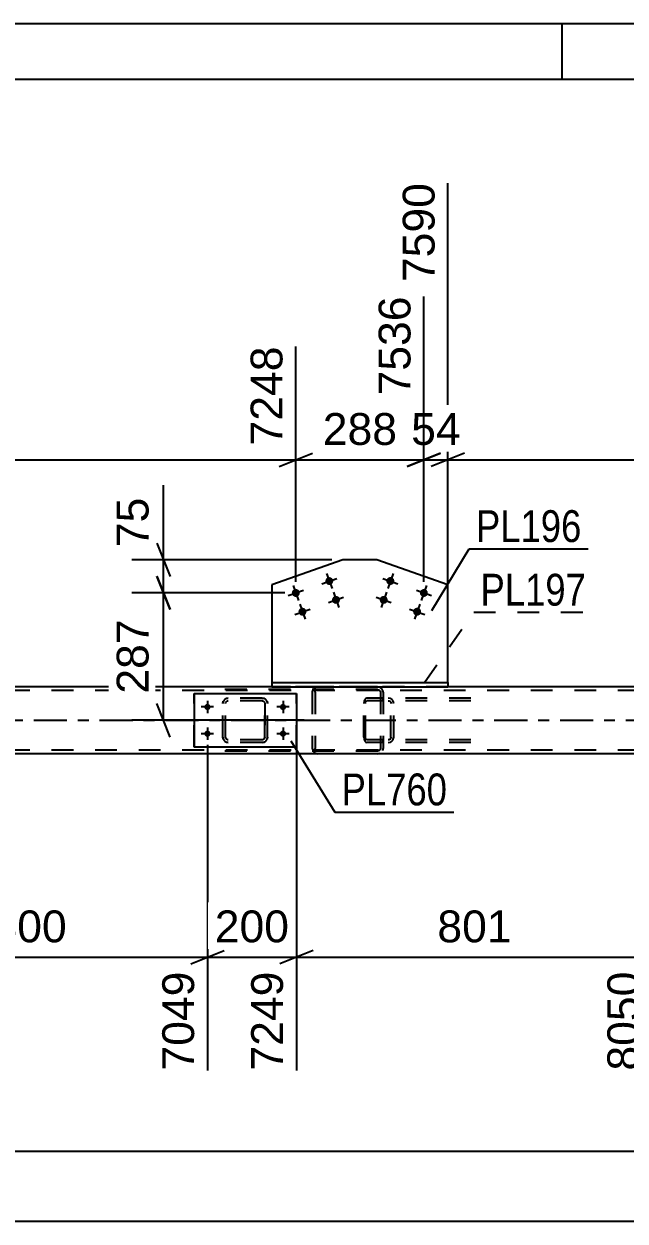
# Model space of a CAD drawing. Header units: millimetres. Extents: x -136 to 705, y -401 to 193.
# Drawn here: x 236.8 to 290.9, y 85.5 to 193.2 of the extents above; entities that cross this region are included whole.
import ezdxf

# ---------------------------------------------------------------- set-up
doc = ezdxf.new("R2010")
doc.units = ezdxf.units.MM
doc.linetypes.add('DXK_LINE_DOT2', pattern=[3.9198, 1.9599, -1.9599])
doc.linetypes.add('DXK_LINE_DOT3', pattern=[5.9187, 2.979, -0.9799, 0.9799, -0.9799])
doc.styles.add('Arial', font='ARIAL.TTF', dxfattribs={"height": 0.2})
doc.styles.add('Arial Narrow', font='ARIALN.TTF', dxfattribs={"height": 0.2})

# ---------------------------------------------------------------- blocks, each defined once
blk = doc.blocks.new('Unknown-318464307-1115')
at = {"color": 5, "linetype": 'Continuous'}
for p, q in [((705.2, 193.21), (-135.8, 193.21)), ((285.2, 188.21), (285.2, 193.21)), ((700.2, 188.21), (-130.8, 188.21))]:
    blk.add_line(p, q, dxfattribs=at)
blk = doc.blocks.new('Part-318464307-5418 - 5264')
at = {"color": 7, "linetype": 'DXK_LINE_DOT2'}
for p, q in [((268.58, 133.56), (254.68, 133.56)), ((263.22, 133.56), (263.02, 133.53)), ((268.78, 133.53), (268.58, 133.56)), ((268.58, 133.32), (254.68, 133.32)), ((262.74, 133.24), (262.71, 133.08)), ((262.71, 133.08), (262.71, 128.04)), ((262.75, 133.27), (262.74, 133.24)), ((262.96, 133.08), (262.98, 133.18)), ((262.96, 133.08), (262.96, 128.04)), ((262.98, 133.18), (263.04, 133.25)), ((263.04, 133.25), (263.12, 133.31)), ((263.12, 133.31), (263.22, 133.32)), ((268.58, 133.32), (268.68, 133.31)), ((268.68, 133.31), (268.76, 133.25)), ((268.76, 133.25), (268.82, 133.18)), ((268.82, 133.18), (268.84, 133.08)), ((268.84, 133.08), (268.84, 128.04)), ((269.06, 133.24), (269.05, 133.27)), ((269.09, 133.08), (269.06, 133.24)), ((269.09, 133.08), (269.09, 128.04)), ((268.58, 127.8), (254.68, 127.8)), ((268.58, 127.56), (254.68, 127.56)), ((262.71, 128.04), (262.73, 127.96)), ((262.73, 127.96), (262.75, 127.86)), ((262.98, 127.95), (262.96, 128.04)), ((263.04, 127.87), (262.98, 127.95)), ((263.02, 127.6), (263.22, 127.56)), ((263.12, 127.82), (263.04, 127.87)), ((263.22, 127.8), (263.12, 127.82)), ((268.68, 127.82), (268.58, 127.8)), ((268.58, 127.56), (268.78, 127.6)), ((268.76, 127.87), (268.68, 127.82)), ((268.82, 127.95), (268.76, 127.87)), ((268.84, 128.04), (268.82, 127.95)), ((269.05, 127.86), (269.08, 127.96)), ((269.08, 127.96), (269.09, 128.04))]:
    blk.add_line(p, q, dxfattribs=at)
for centre, start, end in [((263.2, 133.06), 110.7583, 155.68), ((268.6, 133.06), 24.32, 69.2417), ((263.2, 128.06), 204.32, 249.2417)]:
    blk.add_arc(centre, 0.496, start, end, dxfattribs=at)
blk = doc.blocks.new('Part-318464307-5318 - 5264')
at = {"color": 2, "linetype": 'Continuous'}
for p, q in [((265.47, 145.01), (259.06, 142.74)), ((268.51, 145.01), (265.47, 145.01)), ((274.92, 142.74), (268.51, 145.01)), ((259.06, 142.74), (259.06, 133.96)), ((274.92, 133.96), (274.92, 142.74))]:
    blk.add_line(p, q, dxfattribs=at)
at = {"color": 7, "linetype": 'DXK_LINE_DOT2'}
blk.add_line((259.06, 133.96), (274.92, 133.96), dxfattribs=at)
blk = doc.blocks.new('Part-318464307-5323 - 5264')
at = {"color": 2, "linetype": 'Continuous'}
for p, q in [((259.06, 133.96), (259.06, 133.56)), ((259.06, 133.96), (274.92, 133.96)), ((259.06, 133.56), (274.92, 133.56)), ((274.92, 133.96), (274.92, 133.56))]:
    blk.add_line(p, q, dxfattribs=at)
blk = doc.blocks.new('Part-318464307-5486 - 5264')
at = {"color": 7, "linetype": 'DXK_LINE_DOT2'}
for p, q in [((267.52, 132.53), (267.44, 132.42)), ((267.63, 132.56), (267.52, 132.53)), ((276.98, 132.56), (267.63, 132.56)), ((269.09, 132.32), (269.09, 132.56)), ((269.73, 132.53), (269.54, 132.56)), ((267.38, 132.27), (267.36, 132.08)), ((267.36, 129.04), (267.36, 132.08)), ((267.44, 132.42), (267.38, 132.27)), ((267.49, 132.08), (267.5, 132.18)), ((267.49, 129.04), (267.49, 132.08)), ((267.5, 132.18), (267.53, 132.25)), ((267.53, 132.25), (267.58, 132.31)), ((267.58, 132.31), (267.63, 132.32)), ((276.98, 132.32), (267.63, 132.32)), ((269.54, 132.32), (269.64, 132.31)), ((269.64, 132.31), (269.72, 132.25)), ((269.72, 132.25), (269.77, 132.18)), ((269.77, 132.18), (269.79, 132.08)), ((269.79, 129.04), (269.79, 132.08)), ((270.04, 132.08), (270, 132.27)), ((270.04, 129.04), (270.04, 132.08)), ((267.36, 129.04), (267.38, 128.86)), ((267.38, 128.86), (267.44, 128.7)), ((267.44, 128.7), (267.52, 128.6)), ((267.5, 128.95), (267.49, 129.04)), ((267.53, 128.87), (267.5, 128.95)), ((267.52, 128.6), (267.63, 128.56)), ((267.58, 128.82), (267.53, 128.87)), ((267.63, 128.8), (267.58, 128.82)), ((276.98, 128.8), (267.63, 128.8)), ((276.98, 128.56), (267.63, 128.56)), ((269.09, 128.56), (269.09, 128.8)), ((269.64, 128.82), (269.54, 128.8)), ((269.54, 128.56), (269.73, 128.6)), ((269.72, 128.87), (269.64, 128.82)), ((269.77, 128.95), (269.72, 128.87)), ((269.79, 129.04), (269.77, 128.95)), ((270, 128.86), (270.04, 129.04))]:
    blk.add_line(p, q, dxfattribs=at)
for centre, start, end in [((269.55, 132.07), 23.8964, 68.8499), ((269.55, 129.06), 291.1501, 336.1036)]:
    blk.add_arc(centre, 0.492, start, end, dxfattribs=at)
blk = doc.blocks.new('Bolt-318464307-5377 - 5264')
at = {"linetype": 'Continuous'}
for points in [[(264.58, 143.21, -1), (263.91, 142.97, -1)], [(261.57, 142.14, -1), (260.89, 141.9, -1)], [(265.19, 141.52, -1), (264.51, 141.28, -1)], [(262.17, 140.45, -1), (261.49, 140.21, -1)]]:
    blk.add_hatch(color=1, dxfattribs=at).paths.add_polyline_path(points)
at = {"color": 1, "linetype": 'Continuous'}
for p, q in [((263.57, 142.85), (264.92, 143.33)), ((264, 143.77), (264.49, 142.41)), ((260.55, 141.78), (261.91, 142.26)), ((260.99, 142.7), (261.47, 141.35)), ((264.17, 141.16), (265.53, 141.64)), ((264.61, 142.08), (265.09, 140.72)), ((261.15, 140.09), (262.51, 140.57)), ((261.59, 141.01), (262.07, 139.65))]:
    blk.add_line(p, q, dxfattribs=at)
blk = doc.blocks.new('Bolt-318464307-5379 - 5264')
at = {"linetype": 'Continuous'}
for points in [[(270.08, 142.97, -1), (269.4, 143.21, -1)], [(273.09, 141.9, -1), (272.42, 142.14, -1)], [(269.48, 141.28, -1), (268.8, 141.52, -1)], [(272.49, 140.21, -1), (271.81, 140.45, -1)]]:
    blk.add_hatch(color=1, dxfattribs=at).paths.add_polyline_path(points)
at = {"color": 1, "linetype": 'Continuous'}
for p, q in [((269.06, 143.33), (270.42, 142.85)), ((269.98, 143.77), (269.5, 142.41)), ((272.08, 142.26), (273.43, 141.78)), ((273, 142.7), (272.51, 141.35)), ((268.46, 141.64), (269.82, 141.16)), ((269.38, 142.08), (268.9, 140.72)), ((271.47, 140.57), (272.83, 140.09)), ((272.39, 141.01), (271.91, 139.65))]:
    blk.add_line(p, q, dxfattribs=at)
blk = doc.blocks.new('Part-318464307-5444 - 5264')
at = {"color": 2, "linetype": 'Continuous'}
for p, q in [((259.06, 133.56), (189.78, 133.56)), ((344.2, 133.56), (274.92, 133.56)), ((629.28, 127.56), (-24.68, 127.56))]:
    blk.add_line(p, q, dxfattribs=at)
at = {"color": 7, "linetype": 'DXK_LINE_DOT2'}
for p, q in [((274.92, 133.56), (259.06, 133.56)), ((629.28, 133.24), (-28.68, 133.24)), ((629.28, 127.88), (-28.68, 127.88))]:
    blk.add_line(p, q, dxfattribs=at)
at = {"color": 7, "linetype": 'DXK_LINE_DOT3'}
blk.add_line((-28.68, 130.56), (629.28, 130.56), dxfattribs=at)
blk = doc.blocks.new('Bolt-318464307-5591 - 5264')
at = {"linetype": 'Continuous'}
for points in [[(253.28, 131.48, -1), (253.28, 132.04, -1)], [(260.08, 131.48, -1), (260.08, 132.04, -1)], [(253.28, 129.08, -1), (253.28, 129.64, -1)], [(260.08, 129.08, -1), (260.08, 129.64, -1)]]:
    blk.add_hatch(color=1, dxfattribs=at).paths.add_polyline_path(points)
at = {"color": 1, "linetype": 'Continuous'}
for p, q in [((253.84, 131.76), (252.72, 131.76)), ((253.28, 132.32), (253.28, 131.2)), ((260.64, 131.76), (259.52, 131.76)), ((260.08, 132.32), (260.08, 131.2)), ((253.84, 129.36), (252.72, 129.36)), ((253.28, 129.92), (253.28, 128.8)), ((260.64, 129.36), (259.52, 129.36)), ((260.08, 129.92), (260.08, 128.8))]:
    blk.add_line(p, q, dxfattribs=at)
blk = doc.blocks.new('Part-318464307-5596 - 5264')
at = {"color": 2, "linetype": 'Continuous'}
for p, q in [((252.08, 132.96), (252.08, 128.16)), ((252.08, 132.96), (261.28, 132.96)), ((261.28, 132.96), (261.28, 128.16)), ((261.28, 128.16), (252.08, 128.16))]:
    blk.add_line(p, q, dxfattribs=at)
at = {"color": 7, "linetype": 'DXK_LINE_DOT2'}
for p, q in [((252.08, 128.16), (252.08, 132.96)), ((261.28, 128.16), (261.28, 132.96))]:
    blk.add_line(p, q, dxfattribs=at)
blk = doc.blocks.new('Part-318464307-5597 - 5264')
at = {"color": 7, "linetype": 'DXK_LINE_DOT2'}
for p, q in [((254.97, 132.53), (255.16, 132.56)), ((255.16, 132.56), (254.97, 132.53)), ((258.2, 132.56), (255.16, 132.56)), ((258.2, 132.56), (258.38, 132.53)), ((258.38, 132.53), (258.2, 132.56)), ((254.68, 132.08), (254.71, 132.27)), ((254.71, 132.27), (254.68, 132.08)), ((254.68, 129.04), (254.68, 132.08)), ((254.68, 129.04), (254.68, 132.08)), ((254.92, 132.08), (254.93, 132.18)), ((254.92, 129.04), (254.92, 132.08)), ((254.92, 129.04), (254.92, 132.08)), ((254.93, 132.18), (254.99, 132.25)), ((254.99, 132.25), (255.06, 132.31)), ((255.06, 132.31), (255.16, 132.32)), ((258.2, 132.32), (255.16, 132.32)), ((258.2, 132.32), (258.29, 132.31)), ((258.29, 132.31), (258.37, 132.25)), ((258.37, 132.25), (258.42, 132.18)), ((258.42, 132.18), (258.44, 132.08)), ((258.44, 129.04), (258.44, 132.08)), ((258.44, 132.08), (258.44, 129.04)), ((258.64, 132.27), (258.68, 132.08)), ((258.68, 132.08), (258.64, 132.27)), ((258.68, 129.04), (258.68, 132.08)), ((258.68, 129.04), (258.68, 132.08)), ((254.71, 128.86), (254.68, 129.04)), ((254.68, 129.04), (254.71, 128.86)), ((254.93, 128.95), (254.92, 129.04)), ((254.99, 128.87), (254.93, 128.95)), ((255.16, 128.56), (254.97, 128.6)), ((254.97, 128.6), (255.16, 128.56)), ((255.06, 128.82), (254.99, 128.87)), ((255.16, 128.8), (255.06, 128.82)), ((258.2, 128.8), (255.16, 128.8)), ((258.2, 128.56), (255.16, 128.56)), ((258.29, 128.82), (258.2, 128.8)), ((258.38, 128.6), (258.2, 128.56)), ((258.2, 128.56), (258.38, 128.6)), ((258.37, 128.87), (258.29, 128.82)), ((258.42, 128.95), (258.37, 128.87)), ((258.44, 129.04), (258.42, 128.95)), ((258.68, 129.04), (258.64, 128.86)), ((258.64, 128.86), (258.68, 129.04))]:
    blk.add_line(p, q, dxfattribs=at)
at = {"color": 7, "linetype": 'DXK_LINE_DOT3'}
blk.add_line((256.68, 130.56), (256.68, 130.56), dxfattribs=at)
at = {"color": 7, "linetype": 'DXK_LINE_DOT2'}
for centre, start, end in [((255.16, 132.08), 112.5, 157.5), ((255.16, 132.08), 112.5, 157.5), ((258.2, 132.08), 22.5, 67.5), ((258.2, 132.08), 22.5, 67.5), ((255.16, 129.04), 202.5, 247.5), ((255.16, 129.04), 202.5, 247.5), ((258.2, 129.04), 292.5, 337.5), ((258.2, 129.04), 292.5, 337.5)]:
    blk.add_arc(centre, 0.48, start, end, dxfattribs=at)
blk = doc.blocks.new('StraightDimension-318464307-6361 - 5264')
at = {"color": 7, "linetype": 'Continuous'}
for p, q in [((249.33, 145.01), (249.33, 151.71)), ((249.33, 145.01), (249.33, 151.71)), ((248.73, 146.51), (249.93, 143.51)), ((264.47, 145.01), (246.48, 145.01)), ((249.33, 142.02), (249.33, 145.01)), ((249.93, 140.52), (248.73, 143.52)), ((260.23, 142.02), (246.48, 142.02))]:
    blk.add_line(p, q, dxfattribs=at)
at = {"color": 0}
blk.add_wipeout([(248.58, 151.19), (244.38, 151.19), (244.38, 145.54), (248.58, 145.54)], dxfattribs=at)
at = {"color": 3, "style": 'Arial'}
blk.add_text('75', height=2.865, rotation=90.0002, dxfattribs=at).set_placement((247.98, 146.14))
blk = doc.blocks.new('StraightDimension-318464307-6345 - 5264')
at = {"color": 7, "linetype": 'Continuous'}
for p, q in [((248.73, 143.52), (249.93, 140.52)), ((260.23, 142.02), (246.48, 142.02)), ((249.33, 130.56), (249.33, 142.02)), ((249.93, 129.06), (248.73, 132.06)), ((261.99, 130.56), (246.48, 130.56))]:
    blk.add_line(p, q, dxfattribs=at)
at = {"color": 0}
blk.add_wipeout([(248.58, 140.23), (244.38, 140.23), (244.38, 132.36), (248.58, 132.36)], dxfattribs=at)
at = {"color": 3, "style": 'Arial'}
blk.add_text('287', height=2.865, rotation=90.0002, dxfattribs=at).set_placement((247.98, 132.96))
blk = doc.blocks.new('StraightDimension-318464307-5868 - 5264')
at = {"color": 7, "linetype": 'Continuous'}
for p, q in [((261.28, 130.14), (261.28, 99.05)), ((293.33, 128.36), (293.33, 99.05)), ((262.78, 109.84), (259.78, 108.64)), ((261.28, 109.24), (293.33, 109.24)), ((291.83, 108.64), (294.83, 109.84))]:
    blk.add_line(p, q, dxfattribs=at)
at = {"color": 0}
blk.add_wipeout([(281.24, 109.99), (281.24, 114.19), (273.37, 114.19), (273.37, 109.99)], dxfattribs=at)
at = {"color": 3, "style": 'Arial'}
blk.add_text('801', height=2.865, dxfattribs=at).set_placement((273.97, 110.59))
at = {"color": 0, "linetype": 'Continuous'}
blk.add_wipeout([(292.73, 108.54), (288.53, 108.54), (288.53, 98.45), (292.73, 98.45)], dxfattribs=at)
at = {"color": 3, "linetype": 'Continuous', "style": 'Arial'}
blk.add_text('8050', height=2.865, rotation=90.0002, dxfattribs=at).set_placement((292.13, 99.05))
blk = doc.blocks.new('StraightDimension-318464307-6334 - 5264')
at = {"color": 7, "linetype": 'Continuous'}
blk.add_line((-29.48, 85.51), (662, 85.51), dxfattribs=at)
blk = doc.blocks.new('StraightDimension-318464307-5850 - 5264')
at = {"color": 7, "linetype": 'Continuous'}
for p, q in [((221.28, 129.16), (221.28, 99.05)), ((253.28, 128.36), (253.28, 99.05)), ((222.78, 109.84), (219.78, 108.64)), ((221.28, 109.24), (253.28, 109.24)), ((251.78, 108.64), (254.78, 109.84))]:
    blk.add_line(p, q, dxfattribs=at)
at = {"color": 0}
blk.add_wipeout([(241.21, 109.99), (241.21, 114.19), (233.34, 114.19), (233.34, 109.99)], dxfattribs=at)
at = {"color": 3, "style": 'Arial'}
blk.add_text('800', height=2.865, dxfattribs=at).set_placement((233.94, 110.59))
at = {"color": 0, "linetype": 'Continuous'}
blk.add_wipeout([(252.68, 108.54), (248.48, 108.54), (248.48, 98.45), (252.68, 98.45)], dxfattribs=at)
at = {"color": 3, "linetype": 'Continuous', "style": 'Arial'}
blk.add_text('7049', height=2.865, rotation=90.0002, dxfattribs=at).set_placement((252.08, 99.05))
blk = doc.blocks.new('StraightDimension-318464307-5859 - 5264')
at = {"color": 7, "linetype": 'Continuous'}
for p, q in [((261.28, 130.14), (261.28, 99.05)), ((253.28, 128.36), (253.28, 99.05)), ((251.78, 108.64), (254.78, 109.84)), ((253.28, 109.24), (261.28, 109.24)), ((262.78, 109.84), (259.78, 108.64))]:
    blk.add_line(p, q, dxfattribs=at)
at = {"color": 0}
blk.add_wipeout([(261.21, 109.99), (261.21, 114.19), (253.34, 114.19), (253.34, 109.99)], dxfattribs=at)
at = {"color": 0, "linetype": 'Continuous'}
blk.add_wipeout([(260.68, 108.54), (256.48, 108.54), (256.48, 98.45), (260.68, 98.45)], dxfattribs=at)
at = {"color": 3, "style": 'Arial'}
blk.add_text('200', height=2.865, dxfattribs=at).set_placement((253.94, 110.59))
at = {"color": 3, "linetype": 'Continuous', "style": 'Arial'}
blk.add_text('7249', height=2.865, rotation=90.0002, dxfattribs=at).set_placement((260.08, 99.05))
blk = doc.blocks.new('StraightDimension-318464307-6148 - 5264')
at = {"color": 7, "linetype": 'Continuous'}
for p, q in [((274.92, 134.96), (274.92, 178.88)), ((346.36, 143.02), (346.36, 164.18)), ((276.42, 154.59), (273.42, 153.39)), ((344.86, 153.39), (347.86, 154.59)), ((274.92, 153.99), (346.36, 153.99))]:
    blk.add_line(p, q, dxfattribs=at)
at = {"color": 0}
blk.add_wipeout([(315.69, 154.74), (315.69, 158.94), (305.59, 158.94), (305.59, 154.74)], dxfattribs=at)
at = {"color": 3, "style": 'Arial'}
blk.add_text('1786', height=2.865, dxfattribs=at).set_placement((306.19, 155.34))
at = {"color": 0, "linetype": 'Continuous'}
blk.add_wipeout([(345.76, 164.78), (341.56, 164.78), (341.56, 154.69), (345.76, 154.69)], dxfattribs=at)
at = {"color": 3, "linetype": 'Continuous', "style": 'Arial'}
blk.add_text('9376', height=2.865, rotation=90.0002, dxfattribs=at).set_placement((345.16, 155.29))
blk = doc.blocks.new('StraightDimension-318464307-6155 - 5264')
at = {"color": 7, "linetype": 'Continuous'}
for p, q in [((274.92, 134.96), (274.92, 178.88)), ((272.75, 143.02), (272.75, 168.68)), ((271.25, 153.39), (274.25, 154.59)), ((276.42, 154.59), (273.42, 153.39)), ((272.75, 153.99), (274.92, 153.99))]:
    blk.add_line(p, q, dxfattribs=at)
at = {"color": 0, "linetype": 'Continuous'}
blk.add_wipeout([(274.32, 179.48), (270.12, 179.48), (270.12, 169.39), (274.32, 169.39)], dxfattribs=at)
at = {"color": 3, "linetype": 'Continuous', "style": 'Arial'}
blk.add_text('7590', height=2.865, rotation=90.0002, dxfattribs=at).set_placement((273.72, 169.99))
at = {"color": 0}
blk.add_wipeout([(276.66, 154.74), (276.66, 158.94), (271.01, 158.94), (271.01, 154.74)], dxfattribs=at)
at = {"color": 3, "style": 'Arial'}
blk.add_text('54', height=2.865, dxfattribs=at).set_placement((271.61, 155.34))
blk = doc.blocks.new('StraightDimension-318464307-6162 - 5264')
at = {"color": 7, "linetype": 'Continuous'}
for p, q in [((272.75, 143.02), (272.75, 168.68)), ((261.23, 143.02), (261.23, 164.18)), ((259.73, 153.39), (262.73, 154.59)), ((274.25, 154.59), (271.25, 153.39)), ((261.23, 153.99), (272.75, 153.99))]:
    blk.add_line(p, q, dxfattribs=at)
at = {"color": 0}
blk.add_wipeout([(270.93, 154.74), (270.93, 158.94), (263.06, 158.94), (263.06, 154.74)], dxfattribs=at)
at = {"color": 3, "style": 'Arial'}
blk.add_text('288', height=2.865, dxfattribs=at).set_placement((263.66, 155.34))
at = {"color": 0, "linetype": 'Continuous'}
blk.add_wipeout([(272.15, 169.28), (267.95, 169.28), (267.95, 159.19), (272.15, 159.19)], dxfattribs=at)
at = {"color": 3, "linetype": 'Continuous', "style": 'Arial'}
blk.add_text('7536', height=2.865, rotation=90.0002, dxfattribs=at).set_placement((271.55, 159.79))
blk = doc.blocks.new('StraightDimension-318464307-6171 - 5264')
at = {"color": 7, "linetype": 'Continuous'}
for p, q in [((189.78, 134.96), (189.78, 178.88)), ((261.23, 143.02), (261.23, 164.18)), ((191.28, 154.59), (188.28, 153.39)), ((259.73, 153.39), (262.73, 154.59)), ((189.78, 153.99), (261.23, 153.99))]:
    blk.add_line(p, q, dxfattribs=at)
at = {"color": 0}
blk.add_wipeout([(230.55, 154.74), (230.55, 158.94), (220.46, 158.94), (220.46, 154.74)], dxfattribs=at)
at = {"color": 3, "style": 'Arial'}
blk.add_text('1786', height=2.865, dxfattribs=at).set_placement((221.06, 155.34))
at = {"color": 0, "linetype": 'Continuous'}
blk.add_wipeout([(260.63, 164.78), (256.43, 164.78), (256.43, 154.69), (260.63, 154.69)], dxfattribs=at)
at = {"color": 3, "linetype": 'Continuous', "style": 'Arial'}
blk.add_text('7248', height=2.865, rotation=90.0002, dxfattribs=at).set_placement((260.03, 155.29))
blk = doc.blocks.new('StraightDimension-318464307-6302 - 5264')
at = {"color": 7, "linetype": 'Continuous'}
blk.add_line((-28.68, 91.8), (661.2, 91.8), dxfattribs=at)
blk = doc.blocks.new('Mark-318464307-5314 - 5264')
at = {"color": 30, "linetype": 'Continuous'}
for p, q in [((273.48, 140.45), (276.84, 146)), ((276.84, 146), (287.55, 146))]:
    blk.add_line(p, q, dxfattribs=at)
at = {"color": 0}
blk.add_wipeout([(286.95, 146.6), (286.95, 149.6), (277.44, 149.6), (277.44, 146.6)], dxfattribs=at)
blk.add_wipeout([(286.95, 146.6), (286.95, 149.6), (277.44, 149.6), (277.44, 146.6)], dxfattribs=at)
at = {"color": 3, "style": 'Arial Narrow'}
blk.add_text('PL196', height=2.863, dxfattribs=at).set_placement((277.44, 146.6))
blk = doc.blocks.new('Mark-318464307-5319 - 5264')
at = {"color": 30, "linetype": 'DXK_LINE_DOT2'}
for p, q in [((272.8, 133.96), (277.25, 140.28)), ((277.25, 140.28), (287.95, 140.28))]:
    blk.add_line(p, q, dxfattribs=at)
at = {"color": 0}
blk.add_wipeout([(287.35, 140.88), (287.35, 143.88), (277.85, 143.88), (277.85, 140.88)], dxfattribs=at)
blk.add_wipeout([(287.35, 140.88), (287.35, 143.88), (277.85, 143.88), (277.85, 140.88)], dxfattribs=at)
at = {"color": 3, "style": 'Arial Narrow'}
blk.add_text('PL197', height=2.863, dxfattribs=at).set_placement((277.85, 140.88))
blk = doc.blocks.new('Mark-318464307-5592 - 5264')
at = {"color": 30, "linetype": 'Continuous'}
for p, q in [((260.77, 128.73), (264.75, 122.31)), ((264.75, 122.31), (275.45, 122.31))]:
    blk.add_line(p, q, dxfattribs=at)
at = {"color": 0}
blk.add_wipeout([(274.85, 122.91), (274.85, 125.91), (265.35, 125.91), (265.35, 122.91)], dxfattribs=at)
blk.add_wipeout([(274.85, 122.91), (274.85, 125.91), (265.35, 125.91), (265.35, 122.91)], dxfattribs=at)
at = {"color": 3, "style": 'Arial Narrow'}
blk.add_text('PL760', height=2.863, dxfattribs=at).set_placement((265.35, 122.91))

msp = doc.modelspace()

# ---------------------------------------------------------------- block references
for name in ['Unknown-318464307-1115', 'Part-318464307-5318 - 5264', 'Bolt-318464307-5377 - 5264', 'Bolt-318464307-5379 - 5264', 'Part-318464307-5444 - 5264', 'Part-318464307-5418 - 5264', 'Part-318464307-5323 - 5264', 'Part-318464307-5596 - 5264', 'Part-318464307-5597 - 5264', 'Part-318464307-5486 - 5264', 'Bolt-318464307-5591 - 5264']:
    msp.add_blockref(name, (0, 0))

# ---------------------------------------------------------------- next in the draw order: block references
for name in ['StraightDimension-318464307-6148 - 5264', 'StraightDimension-318464307-6361 - 5264']:
    msp.add_blockref(name, (0, 0))

# ---------------------------------------------------------------- next in the draw order: block references
for name in ['StraightDimension-318464307-6155 - 5264', 'StraightDimension-318464307-6345 - 5264']:
    msp.add_blockref(name, (0, 0))

# ---------------------------------------------------------------- next in the draw order: block references
for name in ['StraightDimension-318464307-6162 - 5264', 'StraightDimension-318464307-5868 - 5264']:
    msp.add_blockref(name, (0, 0))

# ---------------------------------------------------------------- next in the draw order: block references
for name in ['StraightDimension-318464307-6171 - 5264', 'Mark-318464307-5314 - 5264', 'StraightDimension-318464307-6334 - 5264']:
    msp.add_blockref(name, (0, 0))

# ---------------------------------------------------------------- next in the draw order: block references
for name in ['Mark-318464307-5319 - 5264', 'StraightDimension-318464307-5850 - 5264']:
    msp.add_blockref(name, (0, 0))

# ---------------------------------------------------------------- next in the draw order: block references
msp.add_blockref('StraightDimension-318464307-5859 - 5264', (0, 0))

# ---------------------------------------------------------------- next in the draw order: block references
msp.add_blockref('StraightDimension-318464307-6302 - 5264', (0, 0))

# ---------------------------------------------------------------- next in the draw order: block references
msp.add_blockref('Mark-318464307-5592 - 5264', (0, 0))

doc.saveas('drawing.dxf')
